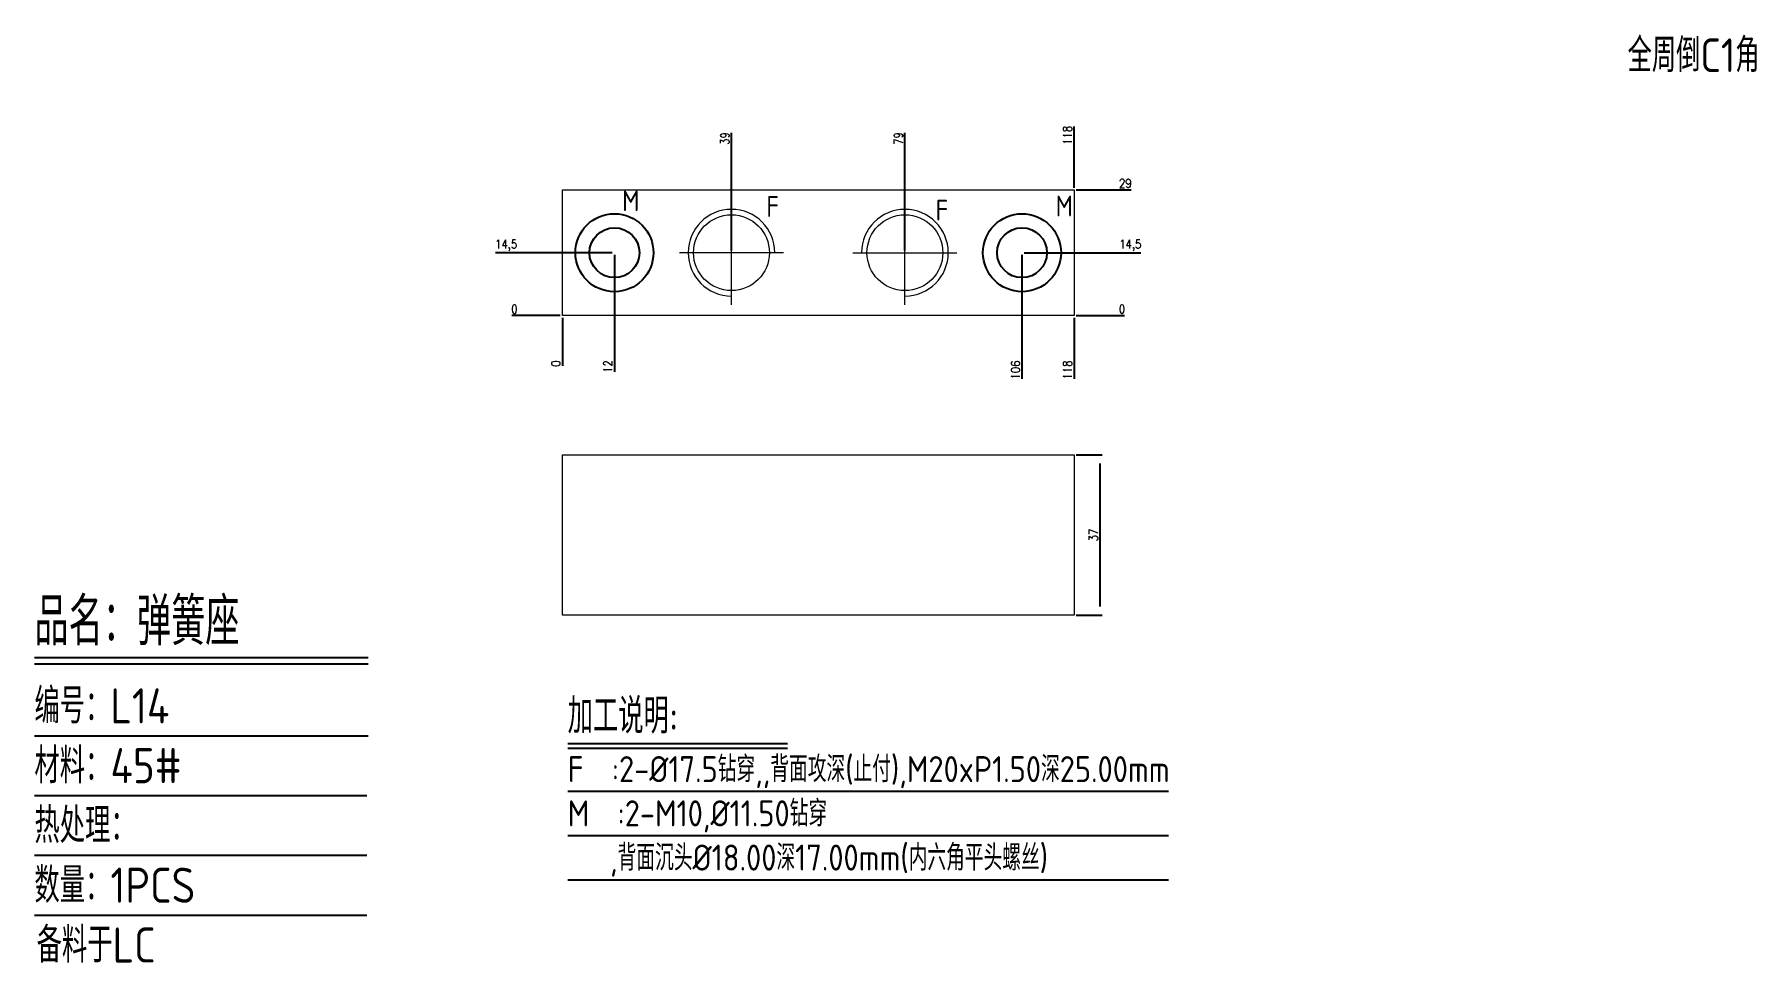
# Model space of a CAD drawing. Header units: millimetres. Extents: x 114303 to 114700, y -13625 to -13411.
import ezdxf
from ezdxf.enums import TextEntityAlignment as Align

# ---------------------------------------------------------------- set-up
doc = ezdxf.new("R2010")
doc.units = ezdxf.units.MM
for name, pattern in [('CENTER', [0]), ('DASHED', [0]), ('HIDDEN', [0])]:
    doc.linetypes.add(name, pattern=pattern)
for name, color, linetype in [('B2', 255, 'Continuous'), ('B2_O', 40, 'Continuous'), ('DIM', 4, 'Continuous'), ('TEXT', 4, 'Continuous')]:
    doc.layers.add(name, color=color, linetype=linetype)
doc.styles.add('gbenor', font='gbenor.shx', dxfattribs={"bigfont": 'gbcbig.shx'})
doc.styles.get("Standard").update_dxf_attribs({"font": 'txt.shx', "width": 0.85, "bigfont": 'ctxt.shx'})
doc.dimstyles.new('T-2-WX', dxfattribs={"dimtxt": 2, "dimasz": 2, "dimexe": 0.5, "dimexo": 0.5, "dimgap": 0.5, "dimtad": 1, "dimtxsty": 'Standard', "dimblk": 'OPEN30', "dimcen": 0, "dimazin": 3, "dimtfac": 1, "dimtmove": 0, "dimatfit": 3, "dimldrblk": 'OPEN30', "dimlwd": -1, "dimlwe": -1})

# ---------------------------------------------------------------- blocks, each defined once
blk = doc.blocks.new('*D7579')
at = {"layer": 'Defpoints', "color": 0}
for p in [(114424.72, -13476.11), (114542.72, -13476.11), (114552.72, -13476.11)]:
    blk.add_point(p, dxfattribs=at)
at = {"layer": 'DIM', "color": 0}
blk.add_line((114543.22, -13476.11), (114554.36, -13476.11), dxfattribs=at)
at = {"layer": 'DIM', "color": 0, "insert": (114553.79, -13474.61), "char_height": 2, "attachment_point": 5}
blk.add_mtext('0', dxfattribs=at)
blk = doc.blocks.new('_Open30')
blk = doc.blocks.new('*D7580')
at = {"layer": 'Defpoints', "color": 0}
for p in [(114530.72, -13461.61), (114552.72, -13461.61), (114424.72, -13476.11)]:
    blk.add_point(p, dxfattribs=at)
at = {"layer": 'DIM', "color": 0}
blk.add_line((114531.22, -13461.61), (114558.16, -13461.61), dxfattribs=at)
at = {"layer": 'DIM', "color": 0, "insert": (114555.69, -13459.92), "char_height": 2, "attachment_point": 5}
blk.add_mtext('14,5', dxfattribs=at)
blk = doc.blocks.new('*D7581')
at = {"layer": 'Defpoints', "color": 0}
for p in [(114542.72, -13447.11), (114552.72, -13447.11), (114424.72, -13476.11)]:
    blk.add_point(p, dxfattribs=at)
at = {"layer": 'DIM', "color": 0}
blk.add_line((114543.22, -13447.11), (114555.89, -13447.11), dxfattribs=at)
at = {"layer": 'DIM', "color": 0, "insert": (114554.56, -13445.61), "char_height": 2, "attachment_point": 5}
blk.add_mtext('29', dxfattribs=at)
blk = doc.blocks.new('*D7582')
at = {"layer": 'Defpoints', "color": 0}
for p in [(114414.72, -13476.11), (114424.72, -13476.11), (114424.72, -13476.11)]:
    blk.add_point(p, dxfattribs=at)
at = {"layer": 'DIM', "color": 0}
blk.add_line((114424.22, -13476.11), (114413.09, -13476.11), dxfattribs=at)
at = {"layer": 'DIM', "color": 0, "insert": (114413.66, -13474.61), "char_height": 2, "attachment_point": 5}
blk.add_mtext('0', dxfattribs=at)
blk = doc.blocks.new('*D7583')
at = {"layer": 'Defpoints', "color": 0}
for p in [(114414.72, -13461.61), (114436.72, -13461.61), (114424.72, -13476.11)]:
    blk.add_point(p, dxfattribs=at)
at = {"layer": 'DIM', "color": 0}
blk.add_line((114436.22, -13461.61), (114409.28, -13461.61), dxfattribs=at)
at = {"layer": 'DIM', "color": 0, "insert": (114411.75, -13459.92), "char_height": 2, "attachment_point": 5}
blk.add_mtext('14,5', dxfattribs=at)
blk = doc.blocks.new('*D7584')
at = {"layer": 'Defpoints', "color": 0}
for p in [(114424.72, -13476.11), (114542.72, -13476.11), (114542.72, -13486.11)]:
    blk.add_point(p, dxfattribs=at)
at = {"layer": 'DIM', "color": 0}
blk.add_line((114542.72, -13476.61), (114542.72, -13490.74), dxfattribs=at)
at = {"layer": 'DIM', "color": 0, "insert": (114541.22, -13488.67), "char_height": 2, "attachment_point": 5, "rotation": 90}
blk.add_mtext('118', dxfattribs=at)
blk = doc.blocks.new('*D7585')
at = {"layer": 'Defpoints', "color": 0}
for p in [(114530.72, -13461.61), (114424.72, -13476.11), (114530.72, -13486.11)]:
    blk.add_point(p, dxfattribs=at)
at = {"layer": 'DIM', "color": 0}
blk.add_line((114530.72, -13462.11), (114530.72, -13490.74), dxfattribs=at)
at = {"layer": 'DIM', "color": 0, "insert": (114529.22, -13488.67), "char_height": 2, "attachment_point": 5, "rotation": 90}
blk.add_mtext('106', dxfattribs=at)
blk = doc.blocks.new('*D7586')
at = {"layer": 'Defpoints', "color": 0}
for p in [(114436.72, -13461.61), (114424.72, -13476.11), (114436.72, -13486.11)]:
    blk.add_point(p, dxfattribs=at)
at = {"layer": 'DIM', "color": 0}
blk.add_line((114436.72, -13462.11), (114436.72, -13489.12), dxfattribs=at)
at = {"layer": 'DIM', "color": 0, "insert": (114435.22, -13487.86), "char_height": 2, "attachment_point": 5, "rotation": 90}
blk.add_mtext('12', dxfattribs=at)
blk = doc.blocks.new('*D7587')
at = {"layer": 'Defpoints', "color": 0}
for p in [(114424.72, -13476.11), (114424.72, -13476.11), (114424.72, -13486.11)]:
    blk.add_point(p, dxfattribs=at)
at = {"layer": 'DIM', "color": 0}
blk.add_line((114424.72, -13476.61), (114424.72, -13487.74), dxfattribs=at)
at = {"layer": 'DIM', "color": 0, "insert": (114423.22, -13487.18), "char_height": 2, "attachment_point": 5, "rotation": 90}
blk.add_mtext('0', dxfattribs=at)
blk = doc.blocks.new('*D7588')
at = {"layer": 'Defpoints', "color": 0}
for p in [(114542.72, -13437.11), (114542.72, -13447.11), (114424.72, -13476.11)]:
    blk.add_point(p, dxfattribs=at)
at = {"layer": 'DIM', "color": 0}
blk.add_line((114542.72, -13446.61), (114542.72, -13432.48), dxfattribs=at)
at = {"layer": 'DIM', "color": 0, "insert": (114541.22, -13434.54), "char_height": 2, "attachment_point": 5, "rotation": 90}
blk.add_mtext('118', dxfattribs=at)
blk = doc.blocks.new('*D7589')
at = {"layer": 'Defpoints', "color": 0}
for p in [(114503.72, -13437.11), (114503.72, -13461.61), (114424.72, -13476.11)]:
    blk.add_point(p, dxfattribs=at)
at = {"layer": 'DIM', "color": 0}
blk.add_line((114503.72, -13461.11), (114503.72, -13433.94), dxfattribs=at)
at = {"layer": 'DIM', "color": 0, "insert": (114502.22, -13435.27), "char_height": 2, "attachment_point": 5, "rotation": 90}
blk.add_mtext('79', dxfattribs=at)
blk = doc.blocks.new('*D7590')
at = {"layer": 'Defpoints', "color": 0}
for p in [(114463.72, -13437.11), (114463.72, -13461.61), (114424.72, -13476.11)]:
    blk.add_point(p, dxfattribs=at)
at = {"layer": 'DIM', "color": 0}
blk.add_line((114463.72, -13461.11), (114463.72, -13433.94), dxfattribs=at)
at = {"layer": 'DIM', "color": 0, "insert": (114462.22, -13435.27), "char_height": 2, "attachment_point": 5, "rotation": 90}
blk.add_mtext('39', dxfattribs=at)
blk = doc.blocks.new('*D7591')
at = {"layer": 'Defpoints', "color": 0}
for p in [(114542.72, -13508.23), (114548.72, -13508.23), (114542.72, -13545.23)]:
    blk.add_point(p, dxfattribs=at)
at = {"layer": 'DIM', "color": 0}
for p, q in [((114543.22, -13508.23), (114549.22, -13508.23)), ((114548.72, -13543.23), (114548.72, -13510.23)), ((114543.22, -13545.23), (114549.22, -13545.23))]:
    blk.add_line(p, q, dxfattribs=at)
at = {"layer": 'DIM', "color": 0, "insert": (114547.22, -13526.73), "char_height": 2, "attachment_point": 5, "rotation": 90}
blk.add_mtext('37', dxfattribs=at)

msp = doc.modelspace()

# ---------------------------------------------------------------- linework, layer by layer
at = {"layer": 'B2', "linetype": 'Continuous', "lineweight": 15}
for points in [[(114424.722, -13476.109), (114424.722, -13447.109), (114542.722, -13447.109), (114542.722, -13476.109)], [(114424.722, -13508.228), (114542.722, -13508.228), (114542.722, -13545.228), (114424.722, -13545.228)]]:
    msp.add_lwpolyline(points, close=True, dxfattribs=at)
at = {"layer": 'B2_O', "color": 4, "linetype": 'CENTER', "lineweight": 15}
for p, q in [((114463.722, -13473.609), (114463.722, -13449.609)), ((114503.722, -13473.609), (114503.722, -13449.609)), ((114475.722, -13461.609), (114451.722, -13461.609)), ((114491.722, -13461.609), (114515.722, -13461.609))]:
    msp.add_line(p, q, dxfattribs=at)
at = {"layer": 'B2_O', "linetype": 'HIDDEN', "ltscale": 3}
for centre in [(114436.722, -13461.609), (114530.722, -13461.609)]:
    msp.add_circle(centre, 9, dxfattribs=at)
at = {"layer": 'B2_O', "linetype": 'Continuous', "ltscale": 3}
for centre in [(114436.722, -13461.609), (114530.722, -13461.609)]:
    msp.add_circle(centre, 5.75, dxfattribs=at)
at = {"layer": 'B2_O', "color": 4, "linetype": 'DASHED', "lineweight": 15}
for centre in [(114463.722, -13461.609), (114503.722, -13461.609)]:
    msp.add_circle(centre, 8.75, dxfattribs=at)
for centre, start, end in [((114463.722, -13461.609), 0, 270), ((114503.722, -13461.609), 270, 180)]:
    msp.add_arc(centre, 10, start, end, dxfattribs=at)
at = {"layer": 'DIM', "color": 4, "linetype": 'Continuous', "lineweight": 25}
for p, q in [((114302.967, -13554.989), (114379.971, -13554.989)), ((114302.967, -13556.408), (114379.971, -13556.408)), ((114302.967, -13573.033), (114379.971, -13573.033)), ((114302.967, -13586.819), (114379.637, -13586.819)), ((114302.967, -13600.605), (114379.637, -13600.605)), ((114302.967, -13614.391), (114379.637, -13614.391))]:
    msp.add_line(p, q, dxfattribs=at)
at = {"layer": 'TEXT', "color": 3}
for p, q in [((114425.951, -13574.814), (114476.639, -13574.814)), ((114425.951, -13575.864), (114476.639, -13575.864)), ((114425.951, -13585.824), (114564.508, -13585.824)), ((114425.951, -13596.024), (114564.508, -13596.024)), ((114425.951, -13606.224), (114564.508, -13606.224))]:
    msp.add_line(p, q, dxfattribs=at)

# ---------------------------------------------------------------- texts
at = {"layer": 'DIM', "color": 3, "linetype": 'Continuous', "lineweight": 25, "style": 'gbenor'}
for s, height, p in [('品名：弹簧座', 10.9479, (114302.967, -13552.151)), ('编号：L14', 8.1095, (114302.967, -13570.194)), ('材料：45#', 8.1095, (114302.967, -13583.981)), ('热处理：', 8.1095, (114302.967, -13597.767)), ('数量：1PCS', 8.1095, (114302.967, -13611.553)), ('备料于LC', 8.1095, (114303.461, -13625.339))]:
    msp.add_text(s, height=height, dxfattribs=at).set_placement(p)
at = {"layer": 'TEXT', "color": 4, "lineweight": 18, "style": 'gbenor'}
msp.add_text('全周倒C1角', height=7.7718, dxfattribs=at).set_placement((114670.38, -13419.95))
at = {"layer": 'TEXT', "color": 4, "style": 'gbenor'}
for s, p in [('M', (114440.505, -13449.643)), ('F', (114473.213, -13450.954)), ('F', (114512.25, -13451.802)), ('M', (114540.473, -13450.83))]:
    msp.add_text(s, height=4.8, dxfattribs=at).set_placement(p, align=Align.MIDDLE_CENTER)
for s, height, p in [('加工说明:', 8.1, (114425.951, -13572.504)), ('F  :2-%%C17.5钻穿,,背面攻深(止付),M20xP1.50深25.00mm', 6, (114425.951, -13583.724)), ('M  :2-M10,%%c11.50钻穿', 6, (114425.951, -13593.924)), ('   ,背面沉头%%C18.00深17.00mm(内六角平头螺丝)', 6, (114425.951, -13604.124))]:
    msp.add_text(s, height=height, dxfattribs=at).set_placement(p)

# ---------------------------------------------------------------- dimensions: what is measured, and where the dimension line sits
at = {"layer": 'DIM', "color": 4}
for feature_location, offset, dtype, origin, picture, middle in [((114542.722, -13447.109), (0, 10), 1, (114424.722, -13476.109), '*D7588', (114541.222, -13434.545)), ((114503.722, -13461.609), (0, 24.5), 1, (114424.722, -13476.109), '*D7589', (114502.222, -13435.273)), ((114463.722, -13461.609), (0, 24.5), 1, (114424.722, -13476.109), '*D7590', (114462.222, -13435.273)), ((114542.722, -13447.109), (10, 0), 0, (114424.722, -13476.109), '*D7581', (114554.558, -13445.609)), ((114436.722, -13461.609), (-22, 0), 0, (114424.722, -13476.109), '*D7583', (114411.753, -13459.919)), ((114530.722, -13461.609), (22, 0), 0, (114424.722, -13476.109), '*D7580', (114555.691, -13459.919)), ((114530.722, -13461.609), (0, -24.5), 1, (114424.722, -13476.109), '*D7585', (114529.222, -13488.673)), ((114436.722, -13461.609), (0, -24.5), 1, (114424.722, -13476.109), '*D7586', (114435.222, -13487.864)), ((114424.722105276, -13476.109068441), (-10, 0), 0, (114424.722105276, -13476.109068441), '*D7582', (114413.65543861, -13474.609068441)), ((114542.722105276, -13476.109068441), (10, 0), 0, (114424.722105276, -13476.109068441), '*D7579', (114553.788771943, -13474.609068441)), ((114424.722105276, -13476.109068441), (0, -10), 1, (114424.722105276, -13476.109068441), '*D7587', (114423.222105276, -13487.175735108)), ((114542.722, -13476.109), (0, -10), 1, (114424.722, -13476.109), '*D7584', (114541.222, -13488.673))]:
    dim = msp.add_ordinate_dim(feature_location=feature_location, offset=offset, dtype=dtype, origin=origin, dimstyle='T-2-WX', dxfattribs=at)
    dim.commit()
    dim.dimension.update_dxf_attribs({"geometry": picture, "text_midpoint": middle})
dim = msp.add_linear_dim(base=(114548.722, -13508.228), p1=(114542.722, -13545.228), p2=(114542.722, -13508.228), angle=90, dimstyle='T-2-WX', dxfattribs=at)
dim.commit()
dim.dimension.update_dxf_attribs({"geometry": '*D7591', "text_midpoint": (114547.222, -13526.728)})

doc.saveas('drawing.dxf')
